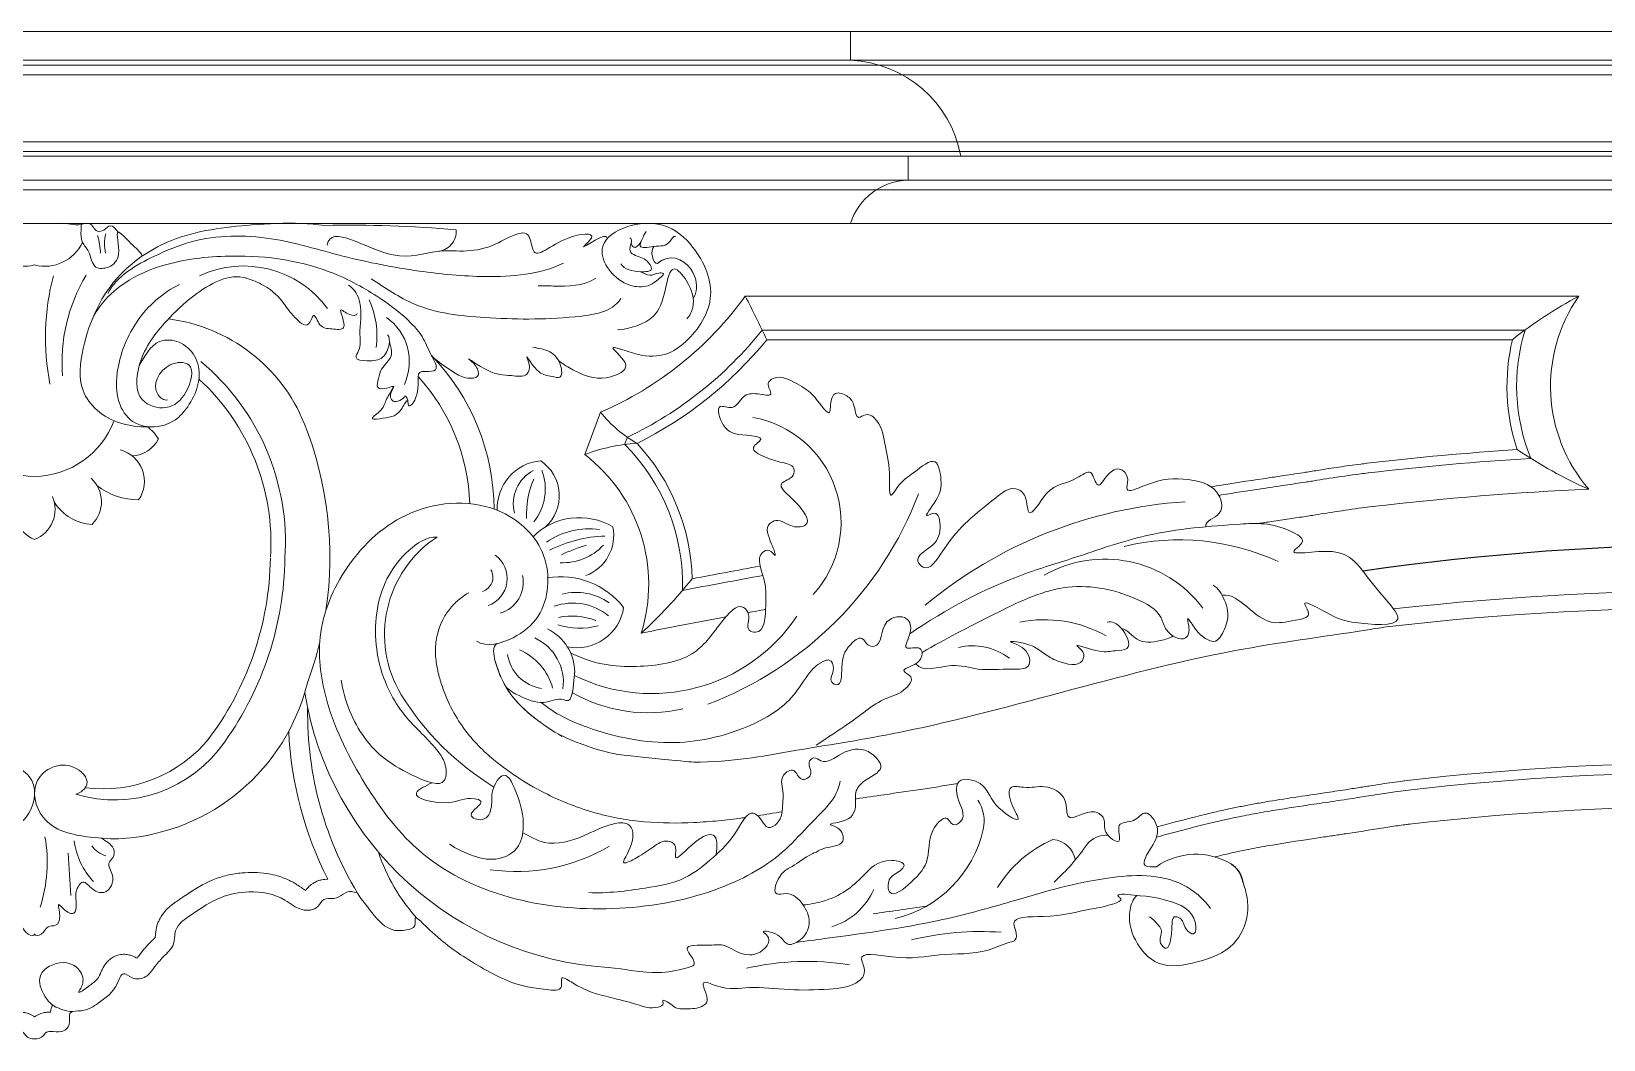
# Model space of a CAD drawing. Header units: millimetres. Extents: x -866 to 1519, y 0 to 1788.
# Drawn here: x -0.7 to 356.4, y 1008.6 to 1237.4 of the extents above; entities that cross this region are included whole.
import ezdxf

# ---------------------------------------------------------------- set-up
doc = ezdxf.new("R2010")
doc.units = ezdxf.units.MM
doc.layers.add('ceco.net 173', color=7, linetype='Continuous')

msp = doc.modelspace()

# ---------------------------------------------------------------- linework, layer by layer
at = {"layer": 'ceco.net 173', "lineweight": 5}
for p, q in [((-841.07, 1237.44), (0, 1237.44)), ((841.07, 1237.44), (0, 1237.44)), ((185.36, 1237.44), (185.36, 1230.89)), ((-847.58, 1229.79), (0, 1229.79)), ((-841.07, 1230.89), (0, 1230.89)), ((841.07, 1230.89), (0, 1230.89)), ((847.58, 1229.79), (0, 1229.79)), ((-852.81, 1227.59), (0, 1227.59)), ((852.81, 1227.59), (0, 1227.59)), ((-865.29, 1212.4), (0, 1212.4)), ((865.29, 1212.4), (0, 1212.4)), ((-866.12, 1209.1), (0, 1209.1)), ((-865.89, 1210.2), (0, 1210.2)), ((865.89, 1210.2), (0, 1210.2)), ((866.12, 1209.1), (0, 1209.1)), ((198.44, 1209.1), (198.44, 1203.65)), ((-854.15, 1203.65), (0, 1203.65)), ((854.15, 1203.65), (0, 1203.65)), ((-846.83, 1201.45), (0, 1201.45)), ((846.83, 1201.45), (0, 1201.45)), ((-841.07, 1193.85), (0, 1193.85)), ((841.07, 1193.85), (0, 1193.85)), ((138.38, 1191.16), (138.91, 1192.04)), ((350.77, 1177.35), (161.44, 1177.35)), ((338.57, 1169.65), (165.26, 1169.65)), ((335.69, 1167.45), (166.31, 1167.45)), ((128.55, 1151), (124.97, 1141.39)), ((134.65, 1145.31), (134.03, 1143.66))]:
    msp.add_line(p, q, dxfattribs=at)
for centre, radius, start, end in [((184.21, 1204.28), 26.64, 10.4166, 87.5296), ((198.62, 1189.78), 13.87, 90.7462, 162.9362), ((71.57, 915.92), 277.53, 84.9996, 91.1708), ((-2.33, 1193.61), 9.47, 205.3273, 284.2264), ((2.33, 1193.61), 9.47, 255.7736, 334.6727), ((-1.81, 1186.33), 16.79, 2.5758, 16.4832), ((26, 1189.21), 10.12, 166.8006, 192.1372), ((91.2, 1192.08), 4.57, 272.7983, 4.0128), ((136.53, 1189.41), 1.01, 169.3625, 268.8439), ((135.1, 1191.02), 2.97, 298.3598, 335.1253), ((44.41, 1162.37), 38.19, 148.8834, 184.7243), ((47.48, 1160.56), 23.63, 36.1765, 115.1086), ((57.32, 1167.98), 54.87, 165.2219, 191.1192), ((58.04, 1168.42), 19.71, 351.9871, 24.1238), ((97.25, 1223.75), 79.2, 293.2829, 324.1391), ((-183.25, 1001.49), 386.95, 25.3968, 27.0308), ((398.08, 1088.88), 100.33, 118.1362, 128.4496), ((380.22, 1156.89), 35.86, 145.2083, 220.7135), ((25.55, 1133.96), 38.53, 22.1121, 82.7672), ((72.75, 1162.47), 12.36, 335.3649, 54.4556), ((97.25, 1223.75), 86.9, 295.4932, 321.4998), ((380.22, 1156.89), 43.56, 162.9631, 202.0763), ((97.25, 1223.75), 89.1, 296.3786, 320.8142), ((380.22, 1156.89), 45.76, 166.6541, 198.2951), ((3.42, 1121.41), 53.56, 356.1743, 50.1102), ((53.61, 1128.63), 50.78, 0.396, 44.0432), ((3.42, 1121.41), 50.26, 356.1743, 47.5569), ((53.61, 1128.63), 45.28, 2.0035, 42.2574), ((83.33, 1153.5), 1.46, 354.5335, 57.7234), ((151.45, 1169.42), 29.39, 218.8269, 240.1813), ((0.24, 1155.92), 19.51, 200.5131, 269.2913), ((-0.24, 1155.92), 19.51, 270.7087, 339.4869), ((18.76, 1138.91), 11.16, 32.9622, 51.8331), ((-15.3, 1118.07), 82.37, 351.5751, 21.6603), ((158.91, 1125.93), 24.27, 317.692, 79.9029), ((21.9, 1148.02), 6.94, 272.1303, 333.9729), ((139.23, 1103.72), 40.28, 93.4059, 110.7313), ((102.34, 1111.91), 44.86, 358.2088, 45.0445), ((102.34, 1111.91), 47.06, 1.5337, 42.8598), ((17.62, 1135.32), 7.34, 324.9114, 75.5629), ((115.98, 1129.13), 10.9, 95.3228, 182.1679), ((109.56, 1132.03), 9.61, 312.4319, 55.746), ((102.34, 1111.91), 37.16, 342.6632, 52.481), ((381.8, 462.27), 681.74, 93.78714, 96.66011), ((381.8, 462.27), 679.54, 93.53913, 96.66011), ((395.91, 1229.92), 105.53, 235.9146, 246.0281), ((7.95, 1130.63), 7.23, 315.0504, 47.7463), ((117.27, 1130.19), 8.55, 117.5274, 194.2754), ((132.19, 1127.73), 20.46, 156.864, 182.5098), ((104.04, 1133.56), 11.96, 321.273, 20.9032), ((23.62, 1146.48), 15.38, 231.8873, 270.0425), ((123.54, 1161.95), 82.68, 290.8396, 339.1138), ((381.8, 462.27), 671.84, 92.45367, 96.66011), ((2.69, 1128.94), 7.35, 156.8362, 248.5384), ((-2.69, 1128.94), 7.35, 291.4616, 23.1638), ((13.61, 1136.24), 10.73, 211.5854, 267.125), ((268.07, 1027.72), 103.16, 93.7359, 129.6297), ((123.71, 1112.18), 14.88, 59.0072, 134.8445), ((121.85, 1123.03), 9.71, 290.1796, 11.315), ((105.98, 1100.52), 26.5, 123.3549, 211.1268), ((125.99, 1107.45), 17.08, 82.0872, 124.6027), ((130.66, 1092.29), 30.61, 92.0729, 116.5344), ((260.04, 1068.59), 53.43, 65.149, 103.5571), ((-16.42, 1118.83), 69.98, 322.5498, 359.2274), ((-16.42, 1118.83), 73.28, 324.4189, 359.2274), ((100.79, 1113.24), 6.55, 289.9395, 54.2336), ((119.97, 1129.48), 12.67, 267.4723, 316.7957), ((138.54, 1077.43), 45.33, 106.862, 114.5993), ((100.66, 1113.53), 3.44, 288.4941, 29.1517), ((514.61, -802.57), 1950.25, 100.33262, 100.7936), ((243.1, 1089.78), 27.86, 36.9176, 119.703), ((103.61, 1112.41), 7.39, 286.7331, 11.9249), ((119.52, 1095.53), 18.1, 37.9255, 99.7336), ((64.24, 1181.46), 109.14, 312.3821, 321.2693), ((514.61, -802.57), 1948.05, 100.32564, 100.87197), ((122.27, 1095.01), 12.65, 50.4293, 109.6167), ((123.03, 1097.19), 12.9, 54.5642, 104.2695), ((382.38, 451.83), 658.63, 82.47112, 96.42256), ((122, 1089.07), 15.64, 69.5258, 101.148), ((123.18, 1108.28), 10.75, 258.4914, 351.3187), ((140.19, 1126.88), 39.76, 243.7397, 326.0742), ((514.61, -802.57), 1940.35, 100.61887, 101.19745), ((514.61, -802.57), 1940.35, 100.34847, 100.46869), ((229.46, 1075.62), 28.26, 60.3707, 101.5854), ((382.38, 451.83), 654.78, 82.47112, 96.60341), ((111.8, 1091.95), 10.88, 359.7779, 64.5835), ((123.74, 1118.4), 16.45, 252.8468, 284.9724), ((-15.3, 1118.07), 82.37, 339.7312, 346.4719), ((104.8, 1084.78), 13.37, 15.6053, 66.4874), ((109.1, 1089.68), 11.01, 352.3138, 65.9081), ((213.04, 1084.07), 13.88, 52.7203, 103.2022), ((116.39, 1097.25), 9.04, 187.9144, 262.1322), ((16.73, 1100.66), 46.58, 273.9855, 346.1796), ((135, 1099.4), 74.63, 189.3314, 266.3838), ((138, 1120.75), 64.37, 211.8123, 238.4574), ((139.36, 1117.62), 34.86, 240.4162, 283.0423), ((140.94, 1082.57), 78.93, 179.082, 212.1563), ((18.19, 1093.21), 30.24, 252.9769, 325.7494), ((15.5, 1096.6), 31.13, 262.6313, 321.2471), ((140.94, 1082.57), 83.33, 182.8079, 206.8339), ((143.71, 1128.26), 56.12, 243.8806, 258.4147), ((382.38, 451.83), 619.58, 82.47112, 96.60341), ((382.38, 451.83), 617.38, 82.47112, 96.60341), ((207.34, 1058.15), 8.36, 346.9952, 34.5902), ((382.38, 451.83), 609.68, 82.47112, 96.60341), ((-30.2, 1048.8), 33.06, 342.0108, 10.1053), ((25.8, 1056.01), 17, 187.7907, 223.0211), ((189.27, 1062.19), 26.88, 283.4221, 347.2542), ((242.45, 1028.35), 27.93, 113.4598, 148.1611), ((230.88, 1048.37), 5.62, 10.0727, 85.3909), ((243.4, 1049.32), 5.62, 85.6436, 139.6911), ((545.34, 1078.4), 538.39, 182.9306, 183.9548), ((18.17, 1056.4), 6.47, 216.4571, 251.9806), ((118.17, 1064.45), 42.24, 198.3575, 222.2014), ((109.49, 1088), 41.31, 261.6611, 300.6631), ((200.45, 1079.15), 46.7, 311.7749, 325.8803), ((263.78, 1034.96), 15.67, 59.2013, 124.9213), ((176.65, 1048.72), 15.22, 286.9235, 336.4686), ((214.89, 966.88), 66.2, 85.9791, 103.742), ((175.52, 963.2), 63.09, 81.2643, 102.6631)]:
    msp.add_arc(centre, radius, start, end, dxfattribs=at)
at = {"layer": 'ceco.net 173'}
for centre, radius, start, end in [((386.6, 524.31), 596.67, 82.09791, 98.17575), ((268.61, 1043.37), 5.97, 8.411, 57.6802)]:
    msp.add_arc(centre, radius, start, end, dxfattribs=at)
at = {"layer": 'ceco.net 173', "lineweight": 5}
for points, knots in [([(19, 1191.88), (18.53, 1192.48), (17.31, 1194.07), (15.92, 1192.19), (13.76, 1191.78), (12.86, 1194.46), (9.52, 1192.98), (7.41, 1194.06), (5.84, 1193.85)], [0, 0, 0, 0, 2.280239, 4.119882, 5.554197, 8.034339, 9.93889, 14.692255, 14.692255, 14.692255, 14.692255]), ([(25.66, 1147.68), (21.64, 1147.58), (15.31, 1149.28), (9.67, 1156.91), (11.07, 1168.85), (17.2, 1182.07), (32.19, 1191.76), (46.94, 1193.47), (58.59, 1194.1), (64.13, 1193.62), (65.9, 1193.4)], [0, 0, 0, 0, 10.96539, 15.941777, 24.616766, 41.73359, 54.413786, 71.317801, 81.528944, 86.335029, 86.335029, 86.335029, 86.335029]), ([(24.46, 1186.45), (23.93, 1187.62), (22.08, 1188.85), (17.65, 1194), (20.05, 1186.69), (17.35, 1183.7), (13.02, 1183.37), (12.8, 1187.32), (10.54, 1189.49), (10.45, 1191.83), (10.64, 1193.2), (10.59, 1193.62)], [0, 0, 0, 0, 3.498036, 7.039782, 11.592502, 14.991603, 17.546875, 21.122187, 23.370473, 25.901583, 27.075839, 27.075839, 27.075839, 27.075839]), ([(66.46, 1188.92), (67.11, 1193.94), (80.92, 1183.95), (92.23, 1188.81), (101.8, 1186.11), (112.51, 1194.11), (113.18, 1184.48), (118.65, 1190.96), (128.83, 1192.09), (121.78, 1186.22), (130.18, 1192.32), (130.08, 1190.4)], [0, 0, 0, 0, 15.166676, 25.158007, 37.983959, 46.342369, 49.738243, 58.137965, 63.40898, 66.135225, 71.884348, 71.884348, 71.884348, 71.884348]), ([(119.05, 1162.65), (120.17, 1161.87), (125.06, 1158.81), (129.61, 1158.09), (136.48, 1161.35), (128.48, 1167.25), (140.71, 1162.1), (148.47, 1166.23), (155.85, 1177.34), (150.28, 1188.87), (141.1, 1195.99), (124.25, 1190.43), (132.91, 1179.36), (138.04, 1179.39), (139.39, 1179.71)], [33.526084, 33.526084, 33.526084, 33.526084, 35.368001, 41.76453, 45.731498, 50.153408, 55.282468, 65.953398, 77.28588, 88.748409, 96.813434, 109.325211, 118.776399, 122.442048, 122.442048, 122.442048, 122.442048]), ([(120.12, 1184.83), (114.72, 1182.24), (103.22, 1181.28), (86.5, 1182.92), (70.19, 1186.04), (53.52, 1191.36), (38.23, 1191.21), (25.87, 1186.02), (18.68, 1181.94), (16.62, 1177.91)], [0, 0, 0, 0, 17.981377, 33.070594, 50.7644, 67.523243, 85.652048, 94.632079, 108.227747, 108.227747, 108.227747, 108.227747]), ([(133.18, 1184.72), (133.89, 1183.29), (136.73, 1182.88), (138.93, 1182.85), (140.53, 1183.26), (139.11, 1185.91), (137.15, 1186.19), (134.37, 1187.62), (136.15, 1190.33), (135.19, 1190.55)], [0, 0, 0, 0, 4.774889, 6.515074, 7.231045, 9.012726, 12.426872, 14.03495, 16.961748, 16.961748, 16.961748, 16.961748]), ([(145.57, 1190.87), (145.1, 1191.1), (143.88, 1188.44), (141.39, 1188.97), (136.45, 1187.81), (138.24, 1190.56), (138.38, 1191.16)], [0, 0, 0, 0, 1.426467, 5.103318, 7.811518, 9.975132, 9.975132, 9.975132, 9.975132]), ([(81.57, 1156.81), (80.37, 1154.7), (79.56, 1153.43), (79.31, 1151.6), (75.56, 1149.12), (80.89, 1149.86), (82.72, 1150.15), (84.79, 1154.45), (84.88, 1151.58), (88.42, 1156.06), (86.03, 1160.45), (89.33, 1160.2), (92.19, 1160.32), (89.55, 1164.7), (88.26, 1168.44), (83.71, 1173.18), (76.81, 1178.2), (63.6, 1185.25), (46.12, 1187.28), (29.77, 1185.17), (19.1, 1180.16), (14.52, 1175.09), (13.1, 1172.15)], [0, 0, 0, 0, 2.040091, 5.431375, 7.601112, 9.467864, 13.680511, 15.52135, 16.410133, 18.443171, 24.129729, 24.992638, 26.967127, 30.080636, 34.361976, 39.490971, 46.929907, 57.999691, 79.739057, 93.648659, 102.509934, 111.42555, 111.42555, 111.42555, 111.42555]), ([(140.74, 1188.67), (139.65, 1187.85), (140.87, 1183.12), (142.36, 1185.65), (142.91, 1185.64)], [1.667357, 1.667357, 1.667357, 1.667357, 5.261398, 6.743533, 6.743533, 6.743533, 6.743533]), ([(149.62, 1176.83), (150.53, 1178.18), (150.67, 1182.89), (145.78, 1187.25), (142.09, 1185.27), (141.52, 1184.79)], [0, 0, 0, 0, 4.450289, 11.427656, 13.121958, 13.121958, 13.121958, 13.121958]), ([(30.17, 1153.81), (29.41, 1153.57), (25.98, 1156.14), (29.15, 1162.36), (36.81, 1162.57), (34.88, 1155), (30.27, 1151.04), (22.52, 1153.46), (23.42, 1163.81), (29.13, 1171.15), (36.77, 1178.45), (44.15, 1182.67), (48.18, 1181.4)], [0, 0, 0, 0, 2.388411, 9.714134, 13.920736, 20.097864, 25.857357, 31.484858, 39.593784, 51.214687, 59.570155, 72.239159, 72.239159, 72.239159, 72.239159]), ([(132.43, 1169.66), (135.29, 1169.93), (141.21, 1171.7), (143.1, 1177.65), (144.63, 1185.38), (149.09, 1179.88), (150.2, 1175.86), (148.84, 1172.88), (148.18, 1172.19)], [0, 0, 0, 0, 8.638172, 15.518365, 20.428747, 24.340493, 30.568204, 33.434776, 33.434776, 33.434776, 33.434776]), ([(137.69, 1182.89), (138.36, 1182.61), (139.74, 1181.63), (141.22, 1182.68), (143.63, 1182.6), (140.98, 1180.66), (140.02, 1179.91), (139.39, 1179.71)], [0, 0, 0, 0, 1.988753, 3.896924, 4.825769, 6.87503, 8.855913, 8.855913, 8.855913, 8.855913]), ([(23.75, 1161.53), (24.94, 1163.61), (26.59, 1166.98), (31.4, 1167.62), (35.23, 1165.95), (38.65, 1159.85), (35.88, 1153.07), (30.68, 1147.6), (23.16, 1146.9), (18.24, 1153.44), (18.57, 1162.26), (22.76, 1172.46), (29.07, 1178.15), (32.92, 1179.98)], [0, 0, 0, 0, 7.198071, 9.493351, 13.919177, 18.899653, 28.947956, 32.879682, 41.630658, 46.946726, 55.464157, 66.769052, 79.555462, 79.555462, 79.555462, 79.555462]), ([(47.98, 1181.46), (49.38, 1181.05), (53.63, 1179.24), (56.3, 1176.23), (58.51, 1172.9), (62.32, 1169.49), (63.34, 1174.38), (64.73, 1169.97), (67.25, 1170.01), (71.73, 1169.3), (68.28, 1175.8), (71.16, 1172.94), (73.2, 1172.83), (73.27, 1173.39)], [5.553018, 5.553018, 5.553018, 5.553018, 8.424607, 13.959308, 17.735326, 20.835904, 22.883826, 25.214745, 27.873628, 30.252003, 33.983482, 36.121598, 37.661319, 37.661319, 37.661319, 37.661319]), ([(71.29, 1179.83), (72.69, 1179.06), (74.85, 1174.97), (73.51, 1169.75), (74.26, 1165.68), (72.29, 1162.92), (76.2, 1162.5), (79.26, 1162.9), (80.69, 1165.97), (80.64, 1168.08), (80.14, 1168.58)], [0, 0, 0, 0, 4.792005, 12.022336, 15.650053, 17.272576, 19.910459, 23.518632, 26.8874, 29.034221, 29.034221, 29.034221, 29.034221]), ([(133.19, 1176.79), (131.19, 1173.64), (118.82, 1171.94), (104, 1172.1), (87.29, 1173.84), (79.65, 1179.24), (76.44, 1181.26)], [0, 0, 0, 0, 11.168141, 31.755546, 47.975374, 59.364019, 59.364019, 59.364019, 59.364019]), ([(127.46, 1181.44), (124.79, 1179.53), (119.86, 1179.6), (115.52, 1179.69), (114.39, 1179.65)], [0, 0, 0, 0, 9.830848, 13.232115, 13.232115, 13.232115, 13.232115]), ([(80.6, 1167.05), (80.83, 1165.99), (81.78, 1163.43), (78.68, 1161.3), (78.18, 1158.86), (77.42, 1156.06), (79.8, 1156.29), (82.08, 1157.21), (80.51, 1155.32), (81.14, 1152.56), (83.73, 1153.83), (84.11, 1154.74)], [0, 0, 0, 0, 3.266789, 7.002079, 9.229922, 11.277674, 13.605316, 14.90525, 16.228976, 18.395506, 21.332133, 21.332133, 21.332133, 21.332133]), ([(90.75, 1163.27), (92.12, 1162.09), (94.65, 1160.39), (97.7, 1158.51), (101.25, 1158.77), (100.53, 1161.61), (96.87, 1164.36), (103.93, 1159.35), (107.16, 1159.53), (112.01, 1158.79), (112.64, 1161.59), (111, 1165.08), (114.4, 1159.3), (116.9, 1159.39), (119.98, 1158.39), (119.59, 1162.47), (117.3, 1165.09), (114.49, 1165.5), (113.19, 1165.75)], [0, 0, 0, 0, 5.438414, 8.926549, 11.23047, 13.519462, 15.836669, 20.856215, 26.408245, 29.919759, 32.248837, 33.905034, 38.242595, 41.391872, 43.147642, 45.771931, 49.75383, 53.737533, 53.737533, 53.737533, 53.737533]), ([(266.03, 1124.98), (265.86, 1126.37), (270.72, 1127.47), (268.73, 1134.57), (260.61, 1136.13), (255.33, 1136), (247.4, 1132.21), (248.78, 1136.03), (246.75, 1138.79), (243.59, 1137.29), (241.79, 1133.42), (240.66, 1135.84), (239.89, 1138.29), (234.98, 1134.4), (230.49, 1135.2), (225.98, 1126.15), (225.35, 1130.74), (224.82, 1132.87), (221.66, 1134.28), (214.53, 1128.39), (209.21, 1124.76), (202.99, 1114.21), (199.49, 1118.07), (204.37, 1120.51), (206.11, 1123.67), (205.35, 1129.03), (201.34, 1126.42), (205.79, 1131.96), (206.13, 1134.88), (205.06, 1141.74), (199.41, 1136.82), (196.72, 1135.34), (194.01, 1130.69), (194.49, 1138.42), (193.19, 1142.4), (192.58, 1148.28), (189.23, 1151.08), (186.49, 1148.94), (186.39, 1152.96), (184.72, 1154.8), (181.52, 1155.97), (180.7, 1153.2), (180.8, 1149.3), (176.88, 1155.48), (173.44, 1157.22), (169.05, 1159.79), (165.96, 1157.47), (168.37, 1154.25), (163.78, 1155.43), (160.7, 1155.06), (159.14, 1151.18), (154.41, 1153.41), (156.54, 1146.28), (159.96, 1145.94), (166.5, 1145.31), (161.84, 1142.68), (166.65, 1140.44), (169.08, 1139.69), (172.68, 1138.97), (172.53, 1135.89), (167.67, 1134.87), (173.29, 1130.75), (177.09, 1125.25), (171.53, 1124.61), (169.25, 1127.09), (165.71, 1125.11), (166.96, 1122.36), (168.84, 1117.32), (166.95, 1120.14), (163.59, 1118.44), (166.27, 1112.73), (166.08, 1107.91), (165.93, 1100.27), (161.2, 1101.61), (162.92, 1104.7), (160, 1108.24), (154.6, 1101.6), (149.7, 1094.6), (138.47, 1093.01), (129.1, 1093.44), (124.19, 1095.13), (121.75, 1096.34)], [0.053645, 0.053645, 0.053645, 0.053645, 3.970381, 8.423895, 14.811091, 23.849069, 27.578806, 29.570453, 32.114474, 34.988862, 37.958597, 39.247248, 40.878715, 43.958423, 50.971267, 56.287677, 58.109798, 60.880897, 62.216704, 66.718165, 82.215527, 87.489326, 89.118917, 93.126251, 97.473022, 100.721872, 102.232632, 105.871659, 110.24302, 114.154601, 118.898855, 123.655324, 125.670551, 129.046287, 135.818587, 141.406571, 144.01707, 145.527802, 148.382677, 150.646166, 153.005359, 155.535589, 157.135619, 161.385325, 166.052563, 171.1027, 172.578883, 174.814451, 177.512067, 180.532685, 183.733549, 186.176313, 189.964419, 195.300382, 198.300781, 200.518356, 203.481138, 207.416023, 209.945174, 211.425878, 214.306073, 219.037957, 224.212713, 226.932658, 230.609626, 232.088679, 236.284862, 238.733535, 240.337562, 241.796177, 247.043694, 252.712115, 258.655861, 260.031654, 263.340301, 265.079794, 270.527502, 279.343619, 291.222296, 297.914934, 305.233522, 305.233522, 305.233522, 305.233522]), ([(267.28, 1134.05), (268.07, 1134.18), (268.85, 1134.31), (273.35, 1135.05), (276.93, 1135.58), (281.51, 1136.26), (282.62, 1136.43), (284.59, 1136.72), (285.45, 1136.85), (287.1, 1137.1), (287.9, 1137.23), (289.2, 1137.43), (289.7, 1137.51), (290.74, 1137.67), (291.27, 1137.76), (293.23, 1138.07), (294.72, 1138.3), (297.85, 1138.77), (299.5, 1139), (301.7, 1139.28), (302.17, 1139.34), (302.65, 1139.4)], [183.234779, 183.234779, 183.234779, 183.234779, 185.192439, 185.192439, 194.596904, 194.596904, 197.683903, 197.683903, 200.104743, 200.104743, 202.419475, 202.419475, 203.873268, 203.873268, 205.327061, 205.327061, 209.109912, 209.109912, 212.892762, 212.892762, 213.920806, 213.920806, 213.920806, 213.920806]), ([(269.01, 1132.11), (269.22, 1132.14), (269.42, 1132.18), (272.56, 1132.69), (275.41, 1133.13), (280.19, 1133.85), (282.16, 1134.14), (285.64, 1134.66), (287.16, 1134.89), (289.1, 1135.19), (289.53, 1135.25), (290.41, 1135.39), (290.86, 1135.46), (292.23, 1135.68), (293.18, 1135.83), (296.37, 1136.33), (298.73, 1136.68), (301.8, 1137.08), (302.35, 1137.15), (302.91, 1137.22)], [184.374276, 184.374276, 184.374276, 184.374276, 184.893064, 184.893064, 192.318813, 192.318813, 197.722072, 197.722072, 202.056483, 202.056483, 203.312098, 203.312098, 204.567713, 204.567713, 207.078943, 207.078943, 212.710936, 212.710936, 213.920806, 213.920806, 213.920806, 213.920806]), ([(182.96, 1067.19), (182.41, 1063.35), (176.83, 1058.5), (169, 1049.4), (154.24, 1041.25), (132.9, 1037.36), (109.04, 1039.12), (87.63, 1048.76), (74.54, 1066.37), (66.14, 1083.01), (63.5, 1100.84), (70.35, 1117.14), (84.84, 1130.48), (104.85, 1131.5), (117.68, 1119.41), (116.61, 1105.58), (108.94, 1099.21), (102.75, 1097.59), (100.36, 1099.02)], [0, 0, 0, 0, 11.630555, 19.807137, 36.678867, 60.452494, 84.188942, 107.706201, 128.075689, 148.625452, 163.43387, 180.463352, 199.494083, 220.007253, 233.744397, 247.515074, 255.057105, 263.421095, 263.421095, 263.421095, 263.421095]), ([(277.88, 1125.71), (278.94, 1125.87), (279.98, 1126.03), (282.37, 1126.38), (283.72, 1126.58), (286.29, 1126.97), (287.52, 1127.15), (289.26, 1127.42), (289.78, 1127.5), (291.14, 1127.71), (292, 1127.85), (293.78, 1128.13), (294.69, 1128.27), (297.49, 1128.71), (299.45, 1129), (302.27, 1129.38), (303.04, 1129.48), (303.82, 1129.57)], [191.034805, 191.034805, 191.034805, 191.034805, 193.854799, 193.854799, 197.549204, 197.549204, 201.013861, 201.013861, 202.488327, 202.488327, 204.900345, 204.900345, 207.312363, 207.312363, 212.136399, 212.136399, 213.920806, 213.920806, 213.920806, 213.920806]), ([(269.75, 1109.42), (271.83, 1109.81), (275.55, 1106.62), (280.61, 1102.53), (285.13, 1103.6), (290.46, 1104.42), (286.73, 1109.54), (295.42, 1104.06), (299.92, 1103.08), (313.2, 1101.88), (305.03, 1110.34), (301.39, 1115.72), (296.12, 1120.93), (283.01, 1117.78), (289.25, 1121.89), (281.96, 1126.09), (271.29, 1125.43), (253.65, 1124.16), (237.58, 1118.25), (220.49, 1113.28), (206.96, 1106.35), (198.82, 1100.66)], [0, 0, 0, 0, 5.770884, 11.562446, 16.599618, 19.594479, 21.673504, 27.428209, 32.689815, 41.525993, 47.57007, 54.806743, 61.322447, 69.058769, 71.336092, 74.341313, 85.140874, 104.623438, 120.128576, 131.667575, 154.578198, 154.578198, 154.578198, 154.578198]), ([(269.75, 1109.42), (271.83, 1109.81), (275.55, 1106.62), (280.61, 1102.53), (285.13, 1103.6), (290.46, 1104.42), (286.73, 1109.54), (295.42, 1104.06), (299.92, 1103.08), (313.2, 1101.88), (305.03, 1110.34), (301.39, 1115.72), (296.12, 1120.93), (283.01, 1117.78), (289.25, 1121.89), (281.96, 1126.09), (271.29, 1125.43), (253.65, 1124.16), (237.58, 1118.25), (220.49, 1113.28), (206.96, 1106.35), (198.82, 1100.66)], [0, 0, 0, 0, 5.770884, 11.562446, 16.599618, 19.594479, 21.673504, 27.428209, 32.689815, 41.525993, 47.57007, 54.806743, 61.322447, 69.058769, 71.336092, 74.341313, 85.140874, 104.623438, 120.128576, 131.667575, 154.578198, 154.578198, 154.578198, 154.578198]), ([(69.65, 1090.19), (70.24, 1085.52), (74.48, 1075.75), (82.47, 1069.68), (93.39, 1065.38), (93.67, 1071.15), (90.47, 1075.94), (85.05, 1080.46), (79.99, 1087.99), (76.52, 1098.72), (77.99, 1111.29), (84.33, 1119.57), (89.06, 1122.73), (91.42, 1122.65)], [0, 0, 0, 0, 14.11183, 28.815905, 35.276983, 38.258568, 42.871199, 52.627214, 59.069321, 69.879572, 86.020343, 94.184584, 101.266172, 101.266172, 101.266172, 101.266172]), ([(201.59, 1096.42), (206.91, 1099.58), (217.32, 1104.78), (233.44, 1112.9), (247.15, 1110.6), (255.86, 1105.75), (256.78, 1100.93), (260.93, 1098.6), (262.73, 1101.38), (261.23, 1105.49), (263.88, 1101.38), (265.27, 1099.93), (268.53, 1098.27), (270.64, 1102.05), (271.36, 1105.37), (270.14, 1108.9), (268.91, 1111.04), (267.69, 1111.72)], [0, 0, 0, 0, 18.554162, 35.357675, 52.170531, 59.205323, 62.202272, 66.885291, 68.430374, 71.459355, 73.850681, 77.488294, 79.450931, 83.17225, 87.35074, 89.988682, 94.177319, 94.177319, 94.177319, 94.177319]), ([(98.66, 1110.01), (97.82, 1109.55), (97, 1108.99), (95.49, 1107.69), (94.8, 1106.97), (93.62, 1105.45), (93.13, 1104.66), (92.33, 1103.1), (92.03, 1102.34), (91.57, 1100.91), (91.41, 1100.23), (91.19, 1098.98), (91.12, 1098.4), (91.03, 1096.98), (91.05, 1096.22), (91.14, 1094.87), (91.21, 1094.28), (91.38, 1093.24), (91.47, 1092.77), (91.64, 1092), (91.72, 1091.68), (91.87, 1091.1), (91.94, 1090.84), (92.17, 1090.05), (92.33, 1089.53), (92.84, 1087.97), (93.22, 1086.96), (94.41, 1084.17), (95.32, 1082.47), (97.33, 1079.33), (98.43, 1077.91), (100.7, 1075.35), (101.86, 1074.22), (103.58, 1072.7), (104.15, 1072.21), (105.17, 1071.39), (105.62, 1071.04), (106.54, 1070.34), (107, 1070), (108.4, 1068.99), (109.36, 1068.33), (112.3, 1066.45), (114.35, 1065.29), (118.15, 1063.4), (119.88, 1062.63), (123.58, 1061.19), (125.55, 1060.53), (128.49, 1059.72), (129.42, 1059.49), (131.26, 1059.08), (132.18, 1058.89), (134.92, 1058.41), (136.74, 1058.18), (142.39, 1057.68), (146.14, 1057.66), (151.65, 1057.92), (153.5, 1058.07), (157.14, 1058.42), (158.93, 1058.63), (160.94, 1058.9), (161.19, 1058.94), (161.43, 1058.97)], [0, 0, 0, 0, 0.282214, 0.282214, 0.564428, 0.564428, 0.846642, 0.846642, 1.128857, 1.128857, 1.411071, 1.411071, 1.693285, 1.693285, 2.159631, 2.159631, 2.625978, 2.625978, 3.092324, 3.092324, 3.493326, 3.493326, 3.903028, 3.903028, 4.736544, 4.736544, 6.403575, 6.403575, 9.501887, 9.501887, 12.600199, 12.600199, 15.698511, 15.698511, 17.267688, 17.267688, 18.532629, 18.532629, 19.79757, 19.79757, 22.327452, 22.327452, 27.387215, 27.387215, 31.402864, 31.402864, 35.7633, 35.7633, 37.745881, 37.745881, 39.728462, 39.728462, 43.693623, 43.693623, 52.223677, 52.223677, 56.686111, 56.686111, 61.148545, 61.148545, 61.782568, 61.782568, 61.782568, 61.782568]), ([(115.1, 1085.09), (118.11, 1082.52), (128, 1077.97), (144.8, 1074.58), (161.25, 1078.47), (171.84, 1084.99), (175.44, 1091.53), (178.33, 1094.3), (180.99, 1094.97), (182.02, 1092.29), (180.12, 1090.03), (183.41, 1088.26), (183.19, 1094.41), (184.04, 1097.33), (187.95, 1100.62), (188.93, 1098.03), (192.68, 1097.31), (191.72, 1104.18), (198.46, 1105.16), (199.56, 1100.99), (196.52, 1096.45), (201.92, 1098.4), (201.6, 1093.37), (195.73, 1092.73), (200.02, 1090.87), (197.38, 1087.15), (191.56, 1085.9), (186.46, 1081.06), (182.56, 1078.79), (177.55, 1075.37)], [0, 0, 0, 0, 10.787131, 29.08547, 45.720034, 55.900632, 61.687631, 65.815402, 66.58776, 68.540407, 71.396856, 72.521199, 76.284766, 81.292574, 84.029303, 85.806614, 87.157605, 92.841605, 96.935728, 99.874532, 103.13061, 105.904824, 108.424461, 112.229072, 114.035467, 116.581673, 121.156376, 131.113693, 134.117063, 134.117063, 134.117063, 134.117063]), ([(200.2, 1093.9), (201.68, 1091.65), (207.97, 1094.49), (214.85, 1092.07), (220.22, 1092.87), (226.7, 1092.49), (225.75, 1097.72), (219.36, 1099.38), (226.61, 1098.48), (229.13, 1096.16), (232.73, 1094.1), (237.96, 1092.92), (238.61, 1096.67), (234.95, 1099), (242.21, 1096.07), (244.9, 1096.93), (249.7, 1096.89), (247.4, 1102.23), (244.74, 1103.61), (243.66, 1103.34)], [0, 0, 0, 0, 8.088191, 14.111902, 22.032845, 25.598368, 29.595471, 33.139077, 37.622146, 41.407139, 44.950745, 50.535875, 52.486401, 54.322042, 59.519137, 63.157325, 65.805698, 70.700969, 74.04528, 74.04528, 74.04528, 74.04528]), ([(132.44, 1073.28), (149.22, 1071.47), (159.95, 1071.72), (171.09, 1074.09), (199.43, 1078.3), (232.84, 1087.28), (269.49, 1097.05), (293.92, 1100.15), (305.48, 1102.01), (307.08, 1102.26)], [53.334407, 53.334407, 53.334407, 53.334407, 55.857146, 80.640841, 102.895251, 139.265994, 175.497495, 202.606749, 206.959872, 206.959872, 206.959872, 206.959872]), ([(246.88, 1101.91), (248.29, 1101.57), (250.45, 1098.44), (254.59, 1098.72), (257.83, 1099.7), (258.6, 1100.19)], [0, 0, 0, 0, 3.945469, 8.807308, 11.146375, 11.146375, 11.146375, 11.146375]), ([(105.07, 1098.48), (103.89, 1097.82), (104.47, 1094.62), (105.41, 1091.99), (105.88, 1090.92)], [0, 0, 0, 0, 3.69727, 6.633446, 6.633446, 6.633446, 6.633446]), ([(105.07, 1098.48), (103.89, 1097.82), (105.47, 1089.23), (111.15, 1082.99), (117.6, 1078.66), (119.87, 1077.37)], [0, 0, 0, 0, 3.69727, 17.820119, 24.872844, 24.872844, 24.872844, 24.872844]), ([(106.97, 1088.79), (108.07, 1087.58), (110.91, 1086.25), (115.29, 1084.23), (119.1, 1086.35), (121.68, 1085.1), (122.47, 1088.57), (122.45, 1090.09), (122.65, 1091.6), (122.67, 1091.91)], [3.030164, 3.030164, 3.030164, 3.030164, 5.766456, 10.804695, 15.046524, 16.199108, 18.220543, 21.137534, 21.892151, 21.892151, 21.892151, 21.892151]), ([(177.58, 1051.14), (178.11, 1051.5), (180.02, 1052.43), (184.55, 1052.44), (183.28, 1056.7), (179.05, 1057.58), (186.6, 1057.99), (186.53, 1061.94), (186.37, 1065.02), (188.28, 1067.81), (194.06, 1069.71), (188.91, 1075.26), (183.64, 1074.2), (179.57, 1070.72), (177.23, 1072.85), (175.1, 1071.44), (177.43, 1068.73), (173.68, 1066.79), (172.91, 1070.61), (168.87, 1068.28), (170.26, 1065), (169.8, 1061.42), (169.86, 1058.13), (166.35, 1056.02), (165.18, 1058.54), (162.33, 1061.29), (158.91, 1054.3), (154.4, 1050.05), (147.54, 1044.34), (137.46, 1042.72), (130.17, 1041.71), (125.9, 1041.94)], [153.237789, 153.237789, 153.237789, 153.237789, 155.056929, 159.127921, 162.062095, 163.667381, 167.534235, 171.881923, 172.860872, 175.940062, 180.580167, 184.760408, 190.164469, 194.811449, 196.312302, 197.376586, 200.317982, 202.325893, 204.752307, 207.089936, 210.843488, 212.884604, 217.120702, 219.201957, 221.353372, 223.424725, 228.50432, 235.686159, 243.076704, 251.437602, 263.095216, 263.095216, 263.095216, 263.095216]), ([(-9.33, 1064.29), (-10.41, 1064.55), (-13.38, 1066.83), (-7.73, 1072.69), (1.52, 1068.39), (-1.28, 1056.55), (-11.13, 1054.46), (-17.57, 1054.08), (-19.97, 1054.19)], [0, 0, 0, 0, 3.033188, 7.605926, 15.520843, 23.171395, 33.714365, 40.252466, 40.252466, 40.252466, 40.252466]), ([(9.33, 1064.29), (10.41, 1064.55), (13.38, 1066.83), (7.73, 1072.69), (-1.52, 1068.39), (1.28, 1056.55), (11.13, 1054.46), (17.57, 1054.08), (19.97, 1054.19)], [0, 0, 0, 0, 3.033188, 7.605926, 15.520843, 23.171395, 33.714365, 40.252466, 40.252466, 40.252466, 40.252466]), ([(90.23, 1066.85), (88.99, 1066.2), (83.47, 1063.79), (94.79, 1061.24), (97.9, 1063.88), (102.89, 1062.5), (97.17, 1059.55), (102.6, 1057.65), (104.12, 1061.65), (103.5, 1065.03), (106.92, 1070.73), (110.23, 1062.84), (111.45, 1058.04), (110.19, 1051.1), (104.18, 1048.84), (98.87, 1050.44), (95.73, 1051.89), (94.27, 1052.89)], [0, 0, 0, 0, 4.181247, 11.772409, 17.764465, 19.359864, 23.181016, 25.904322, 29.519046, 33.084001, 37.438748, 42.654743, 50.057749, 55.30414, 61.470529, 66.467956, 71.767351, 71.767351, 71.767351, 71.767351]), ([(254.81, 1047.81), (253.97, 1047.73), (250.72, 1047.65), (254.1, 1052.8), (256, 1056.25), (252.45, 1061.42), (249.91, 1057.56), (245.15, 1058.31), (247.61, 1051.92), (242.37, 1055.49), (243.52, 1058.65), (239.85, 1061.65), (234.06, 1056.76), (234.78, 1064.06), (229.54, 1066.62), (225.61, 1065.44), (220.86, 1066.59), (221.62, 1061.97), (225.05, 1056.71), (216.9, 1062.04), (216.36, 1066.98), (209.16, 1068.46), (209.36, 1062.64), (212.13, 1058.91), (208.41, 1056.7), (207.36, 1059.59), (202.64, 1056), (203.86, 1049.62), (200.15, 1044.88), (193.93, 1039.94), (193.67, 1045.53), (196.12, 1046.27), (198.35, 1048.63), (192.17, 1050.08), (187.42, 1044.61), (182.39, 1040.45), (175.96, 1039.24), (174.55, 1039.13)], [0, 0, 0, 0, 2.304964, 6.285037, 10.641683, 14.392307, 17.241436, 20.396128, 23.585463, 26.845393, 29.621598, 31.963546, 37.456564, 40.813073, 45.972479, 50.307349, 52.844079, 56.330852, 59.645825, 65.068123, 70.546897, 74.881245, 78.308613, 83.138833, 84.916294, 86.648656, 88.866568, 96.545719, 102.370947, 107.23091, 109.816092, 112.733305, 114.072131, 116.864321, 123.538961, 133.511629, 136.695932, 136.695932, 136.695932, 136.695932]), ([(186.46, 1063.18), (186.53, 1063.19), (186.6, 1063.2), (188.76, 1063.53), (190.87, 1063.84), (195.89, 1064.57), (198.82, 1064.98), (203.11, 1065.63), (204.44, 1065.84), (207.07, 1066.26), (208.37, 1066.48), (209.67, 1066.7)], [84.876084, 84.876084, 84.876084, 84.876084, 85.073892, 85.073892, 91.149502, 91.149502, 99.353464, 99.353464, 102.975854, 102.975854, 106.494918, 106.494918, 106.494918, 106.494918]), ([(254.87, 1054.51), (257.3, 1055.18), (259.67, 1055.82), (263.66, 1056.86), (265.31, 1057.28), (268.08, 1057.95), (269.21, 1058.21), (271.08, 1058.63), (271.82, 1058.79), (273.28, 1059.09), (274.01, 1059.24), (275.51, 1059.53), (276.26, 1059.67), (278.58, 1060.1), (280.16, 1060.37), (284.57, 1061.09), (287.49, 1061.53), (292.34, 1062.25), (294.17, 1062.52), (296.97, 1062.94), (297.91, 1063.09), (299.57, 1063.34), (300.29, 1063.45), (301.71, 1063.68), (302.4, 1063.79), (303.74, 1064), (304.39, 1064.1), (306.44, 1064.42), (307.75, 1064.62), (309.86, 1064.92), (310.71, 1065.03), (311.5, 1065.13)], [156.584546, 156.584546, 156.584546, 156.584546, 163.654906, 163.654906, 168.893187, 168.893187, 172.627465, 172.627465, 175.155295, 175.155295, 177.683126, 177.683126, 180.210957, 180.210957, 185.266618, 185.266618, 193.84158, 193.84158, 198.816347, 198.816347, 201.263469, 201.263469, 203.093317, 203.093317, 204.923166, 204.923166, 206.753014, 206.753014, 210.85303, 210.85303, 213.920806, 213.920806, 213.920806, 213.920806]), ([(254.98, 1056.82), (258.02, 1057.66), (260.96, 1058.45), (265.09, 1059.49), (266.36, 1059.8), (268.75, 1060.36), (269.86, 1060.61), (271.91, 1061.06), (272.84, 1061.25), (274.75, 1061.63), (275.73, 1061.81), (277.71, 1062.17), (278.72, 1062.35), (281.8, 1062.87), (283.93, 1063.21), (288.34, 1063.88), (290.62, 1064.22), (294.54, 1064.8), (296.13, 1065.04), (298.26, 1065.37), (298.78, 1065.45), (299.83, 1065.61), (300.35, 1065.69), (301.89, 1065.93), (302.88, 1066.09), (304.78, 1066.39), (305.69, 1066.53), (307.42, 1066.79), (308.25, 1066.92), (309.81, 1067.13), (310.55, 1067.23), (311.24, 1067.31)], [157.260977, 157.260977, 157.260977, 157.260977, 166.121241, 166.121241, 170.182163, 170.182163, 173.863824, 173.863824, 177.079311, 177.079311, 180.294799, 180.294799, 183.510286, 183.510286, 189.941261, 189.941261, 196.372237, 196.372237, 200.592612, 200.592612, 201.929442, 201.929442, 203.266271, 203.266271, 205.93993, 205.93993, 208.613588, 208.613588, 211.287247, 211.287247, 213.920806, 213.920806, 213.920806, 213.920806]), ([(110.88, 1055.53), (112.47, 1054.66), (116.74, 1052.13), (124.47, 1054.37), (129.72, 1057.38), (135.77, 1058.21), (136.49, 1053), (132.33, 1047.51), (137.7, 1050.26), (140.08, 1052.01), (143.2, 1054.15), (146.09, 1052.81), (144.71, 1047.71), (149.68, 1053.85), (155.04, 1056.18), (155.15, 1052.43), (154.79, 1050.5)], [0.895504, 0.895504, 0.895504, 0.895504, 5.784085, 13.976059, 20.502731, 23.600335, 27.953067, 31.937744, 34.731177, 38.847724, 42.059429, 43.752631, 46.122032, 51.319193, 55.220878, 59.417314, 59.417314, 59.417314, 59.417314]), ([(268.08, 1050.02), (268.1, 1050.03), (268.12, 1050.03), (269.15, 1050.29), (270.15, 1050.52), (272.13, 1050.98), (273.12, 1051.19), (274.82, 1051.55), (275.57, 1051.7), (277.88, 1052.15), (279.5, 1052.44), (284.55, 1053.3), (288.17, 1053.85), (293.14, 1054.59), (294.22, 1054.75), (296.27, 1055.05), (297.25, 1055.2), (298.93, 1055.45), (299.62, 1055.56), (301.01, 1055.77), (301.72, 1055.88), (303.1, 1056.1), (303.77, 1056.21), (305.83, 1056.53), (307.14, 1056.74), (309.54, 1057.1), (310.62, 1057.25), (311.88, 1057.42), (312.15, 1057.45), (312.41, 1057.48)], [168.166172, 168.166172, 168.166172, 168.166172, 168.227131, 168.227131, 171.607692, 171.607692, 175.102286, 175.102286, 177.797357, 177.797357, 183.284224, 183.284224, 194.211411, 194.211411, 197.148193, 197.148193, 199.732916, 199.732916, 201.506031, 201.506031, 203.279146, 203.279146, 205.052261, 205.052261, 208.93271, 208.93271, 212.813159, 212.813159, 213.920806, 213.920806, 213.920806, 213.920806]), ([(-15.15, 1054.28), (-16.18, 1053.63), (-18.13, 1052.68), (-18.17, 1049.91), (-16.14, 1048.44), (-18.59, 1045.59), (-16.72, 1041.31), (-13.09, 1042.26), (-10.97, 1045.39), (-8.97, 1041.82), (-9.64, 1039.76), (-9.18, 1036.44), (-6.85, 1037.78), (-4.93, 1040.05), (-6.1, 1036.46), (-5.23, 1034.16), (-2.52, 1034.54), (-2.27, 1032.42), (-0.06, 1031.99), (0, 1032.47)], [0, 0, 0, 0, 3.639325, 5.668986, 7.035549, 10.114577, 14.177215, 17.130042, 19.88451, 22.489517, 25.476455, 27.469463, 30.006891, 31.442724, 34.011847, 36.351769, 38.089711, 40.430197, 41.879887, 41.879887, 41.879887, 41.879887]), ([(15.15, 1054.28), (16.18, 1053.63), (18.13, 1052.68), (18.17, 1049.91), (16.14, 1048.44), (18.59, 1045.59), (16.72, 1041.31), (13.09, 1042.26), (10.97, 1045.39), (8.97, 1041.82), (9.64, 1039.76), (9.18, 1036.44), (6.85, 1037.78), (4.93, 1040.05), (6.1, 1036.46), (5.23, 1034.16), (2.52, 1034.54), (2.27, 1032.42), (0.06, 1031.99), (0, 1032.47)], [0, 0, 0, 0, 3.639325, 5.668986, 7.035549, 10.114577, 14.177215, 17.130042, 19.88451, 22.489517, 25.476455, 27.469463, 30.006891, 31.442724, 34.011847, 36.351769, 38.089711, 40.430197, 41.879887, 41.879887, 41.879887, 41.879887]), ([(130.3, 1024.93), (134.09, 1024.6), (140.38, 1023.15), (146.23, 1024.28), (150.54, 1025.46), (149.09, 1027.56), (147.27, 1030.25), (152.99, 1029.74), (156.69, 1030.45), (160.48, 1027.53), (165.14, 1027.68), (167.59, 1031.55), (164.4, 1033.62), (169.66, 1032.68), (170.75, 1029.25), (174.99, 1031.5), (176.53, 1035.35), (174.69, 1039.45), (171.8, 1042.28), (167.09, 1040.83), (169.16, 1046.46), (172.75, 1048.1), (175.25, 1050.16), (177.22, 1051), (177.58, 1051.14)], [0, 0, 0, 0, 10.385781, 16.442925, 17.981019, 20.260239, 21.46838, 25.809939, 28.951535, 33.076504, 37.51934, 40.630669, 41.814959, 44.813587, 47.630309, 50.820011, 54.475246, 58.342883, 62.412506, 64.365914, 68.680524, 71.247251, 76.026399, 77.087328, 77.087328, 77.087328, 77.087328]), ([(27.38, 1031.76), (27.39, 1031.87), (27.41, 1032.04), (27.46, 1032.5), (27.48, 1032.79), (27.58, 1033.49), (27.65, 1033.89), (27.83, 1034.51), (27.87, 1034.66), (27.98, 1034.96), (28.03, 1035.11), (28.21, 1035.54), (28.35, 1035.82), (28.83, 1036.69), (29.22, 1037.21), (30.01, 1038.12), (30.41, 1038.5), (31.2, 1039.18), (31.59, 1039.47), (32.28, 1039.98), (32.6, 1040.19), (33.13, 1040.55), (33.35, 1040.69), (33.79, 1040.99), (34.01, 1041.14), (34.69, 1041.59), (35.15, 1041.9), (36.55, 1042.79), (37.52, 1043.39), (39.18, 1044.24), (39.81, 1044.53), (40.99, 1045.02), (41.54, 1045.21), (42.63, 1045.56), (43.19, 1045.72), (44.87, 1046.11), (46.01, 1046.29), (48.06, 1046.47), (48.96, 1046.51), (50.8, 1046.47), (51.73, 1046.39), (53.34, 1046.16), (54.02, 1046.02), (55.23, 1045.71), (55.76, 1045.54), (56.73, 1045.2), (57.16, 1045.02), (57.97, 1044.65), (58.33, 1044.46), (59.01, 1044.09), (59.32, 1043.9), (59.87, 1043.55), (60.11, 1043.38), (60.71, 1042.97), (61.01, 1042.76), (61.39, 1042.53), (61.5, 1042.47), (61.58, 1042.43)], [39.004932, 39.004932, 39.004932, 39.004932, 39.614487, 39.614487, 40.224041, 40.224041, 40.833595, 40.833595, 41.032321, 41.032321, 41.231047, 41.231047, 41.628498, 41.628498, 42.570071, 42.570071, 43.511644, 43.511644, 44.453217, 44.453217, 45.29318, 45.29318, 45.986528, 45.986528, 46.679875, 46.679875, 48.06657, 48.06657, 50.83996, 50.83996, 52.413229, 52.413229, 53.682812, 53.682812, 54.952395, 54.952395, 57.491562, 57.491562, 59.481773, 59.481773, 61.471985, 61.471985, 62.91736, 62.91736, 64.0504, 64.0504, 64.992637, 64.992637, 65.804122, 65.804122, 66.497142, 66.497142, 67.190163, 67.190163, 68.392431, 68.392431, 69.082603, 69.082603, 69.082603, 69.082603]), ([(61.58, 1042.43), (61.71, 1042.59), (61.86, 1042.79), (62.26, 1043.23), (62.51, 1043.48), (63, 1043.86), (63.19, 1043.99), (63.54, 1044.21), (63.71, 1044.3), (64.03, 1044.45), (64.19, 1044.52), (64.65, 1044.69), (64.94, 1044.76), (65.46, 1044.87), (65.7, 1044.9), (66.17, 1044.95), (66.39, 1044.96), (66.58, 1044.96)], [74.615624, 74.615624, 74.615624, 74.615624, 74.918165, 74.918165, 75.220707, 75.220707, 75.372602, 75.372602, 75.486622, 75.486622, 75.600642, 75.600642, 75.828682, 75.828682, 76.056721, 76.056721, 76.343615, 76.343615, 76.343615, 76.343615]), ([(61.58, 1042.43), (61.71, 1042.59), (61.86, 1042.79), (62.26, 1043.23), (62.51, 1043.48), (63, 1043.86), (63.19, 1043.99), (63.54, 1044.21), (63.71, 1044.3), (64.03, 1044.45), (64.19, 1044.52), (64.65, 1044.69), (64.94, 1044.76), (65.46, 1044.87), (65.7, 1044.9), (66.17, 1044.95), (66.39, 1044.96), (66.58, 1044.96)], [74.615624, 74.615624, 74.615624, 74.615624, 74.918165, 74.918165, 75.220707, 75.220707, 75.372602, 75.372602, 75.486622, 75.486622, 75.600642, 75.600642, 75.828682, 75.828682, 76.056721, 76.056721, 76.343615, 76.343615, 76.343615, 76.343615]), ([(267.1, 1038.31), (265.54, 1040.57), (258.69, 1046.4), (241.8, 1045.76), (224.84, 1040.77), (203.66, 1034.63), (187.07, 1032.54), (175.22, 1030.9), (173.09, 1030.63)], [0, 0, 0, 0, 7.500358, 23.129141, 42.795742, 56.545109, 82.937581, 88.698189, 88.698189, 88.698189, 88.698189]), ([(250.4, 1041.3), (249.51, 1040.46), (248.16, 1036.89), (249.49, 1030.8), (255.25, 1024.36), (264.39, 1025.98), (272.64, 1029.05), (276.38, 1037.01), (275.27, 1042.02), (274.52, 1044.24)], [0, 0, 0, 0, 3.324857, 9.625593, 16.379064, 24.39244, 32.748437, 39.670797, 46.140592, 46.140592, 46.140592, 46.140592]), ([(0.03, 1008.69), (-1.5, 1008.56), (-2.3, 1010.31), (-3.91, 1010.5), (-6.14, 1009.95), (-8.42, 1011.78), (-7.4, 1015.22), (-11.71, 1014.85), (-14.93, 1017.23), (-18.38, 1019.49), (-19.86, 1024.37), (-22.41, 1021.98), (-25.47, 1022.48), (-27.24, 1025.07), (-29.25, 1027.53), (-31.98, 1029.8), (-31.59, 1034.24), (-36.56, 1037.53), (-41.74, 1041.08), (-49.29, 1042.56), (-56.03, 1041.42), (-60.2, 1037.58), (-64.31, 1037.97), (-65.51, 1040.93), (-68.86, 1040), (-71.15, 1042.92), (-72.75, 1041.86), (-73.2, 1042.06)], [0, 0, 0, 0, 1.76544, 3.143924, 5.670598, 8.029894, 10.330667, 12.427785, 16.41157, 22.197943, 24.512352, 26.504216, 29.296643, 32.019259, 34.684299, 38.187361, 40.89248, 45.663916, 52.631817, 58.507461, 66.131576, 70.211032, 73.518946, 75.419139, 77.542747, 81.428876, 82.60638, 82.60638, 82.60638, 82.60638]), ([(-0.03, 1008.69), (1.5, 1008.56), (2.3, 1010.31), (3.91, 1010.5), (6.14, 1009.95), (8.42, 1011.78), (7.4, 1015.22), (11.71, 1014.85), (14.93, 1017.23), (18.38, 1019.49), (19.86, 1024.37), (22.41, 1021.98), (25.47, 1022.48), (27.24, 1025.07), (29.25, 1027.53), (31.98, 1029.8), (31.59, 1034.24), (36.56, 1037.53), (41.74, 1041.08), (49.29, 1042.56), (56.03, 1041.42), (60.2, 1037.58), (64.31, 1037.97), (65.51, 1040.93), (68.86, 1040), (71.15, 1042.92), (72.75, 1041.86), (73.2, 1042.06)], [0, 0, 0, 0, 1.76544, 3.143924, 5.670598, 8.029894, 10.330667, 12.427785, 16.41157, 22.197943, 24.512352, 26.504216, 29.296643, 32.019259, 34.684299, 38.187361, 40.89248, 45.663916, 52.631817, 58.507461, 66.131576, 70.211032, 73.518946, 75.419139, 77.542747, 81.428876, 82.60638, 82.60638, 82.60638, 82.60638]), ([(74.11, 1040.57), (75.41, 1039.14), (77.09, 1036.28), (80.98, 1033), (84.16, 1033.38), (86.83, 1033.87), (86.04, 1037.04), (91.99, 1031.22), (96.6, 1027.76), (107.41, 1021.27), (113.82, 1020.15), (120.3, 1019.42), (119.2, 1023.38), (125.06, 1019.43), (129.35, 1018.49), (136.53, 1016.72), (140.19, 1015.33), (143.04, 1016.34), (142.47, 1017.79), (144.47, 1016.8), (145.43, 1015.51), (148.59, 1015.58), (151, 1015.51), (153.04, 1017.07), (152.59, 1019.03), (151.05, 1022.43), (157.11, 1019.47), (162.55, 1020.91), (171.52, 1019.61), (179.65, 1019.91), (185.9, 1020.46), (188.71, 1023.21), (188.46, 1025.14), (186.78, 1028.76), (197.95, 1026.3), (204.89, 1028.24), (215.09, 1027.79), (220.09, 1030.29), (223.19, 1031.08), (223.02, 1033.14), (221.47, 1036.69), (231.9, 1036.03), (238.39, 1038.12), (243.19, 1038.64), (247.36, 1040.19), (245.02, 1041.81), (253.31, 1041.06), (256.76, 1040.47), (263.98, 1037.87), (263.82, 1031.76), (261.22, 1033.52), (261.09, 1035.28), (260.01, 1036.35), (258.46, 1036.63), (258.31, 1033.74), (258.29, 1032.07), (257.4, 1028.54), (254.98, 1030.78), (256.74, 1033.5), (254.58, 1035.13), (253.49, 1036.47), (253.08, 1036.4)], [83.822469, 83.822469, 83.822469, 83.822469, 88.905273, 93.524966, 95.984742, 97.939123, 99.442839, 101.437416, 112.085339, 123.498112, 130.729719, 133.937514, 135.608846, 137.685788, 146.424937, 152.062368, 156.544205, 157.77872, 158.426997, 159.378593, 161.546665, 163.611537, 167.180952, 168.136744, 170.026181, 172.336848, 175.107545, 181.916746, 190.116922, 198.368892, 204.782788, 206.199315, 208.448616, 209.633759, 215.912969, 225.818369, 235.865405, 240.639653, 241.847479, 243.6574, 245.231245, 251.430693, 261.237323, 266.273938, 268.042136, 268.717627, 271.905113, 279.306478, 286.403007, 288.619657, 290.344235, 292.260981, 293.437134, 294.316078, 295.780997, 299.29384, 301.052688, 302.664745, 305.204923, 308.019723, 309.159725, 309.159725, 309.159725, 309.159725]), ([(23.26, 1027.02), (23.39, 1027.19), (23.54, 1027.4), (23.93, 1027.92), (24.15, 1028.2), (24.59, 1028.77), (24.83, 1029.05), (25.29, 1029.58), (25.51, 1029.83), (25.9, 1030.24), (26.05, 1030.4), (26.35, 1030.69), (26.48, 1030.83), (26.88, 1031.22), (27.09, 1031.43), (27.3, 1031.66), (27.35, 1031.72), (27.38, 1031.76)], [31.254532, 31.254532, 31.254532, 31.254532, 31.995519, 31.995519, 32.836973, 32.836973, 33.678426, 33.678426, 34.416621, 34.416621, 34.888302, 34.888302, 35.359984, 35.359984, 36.388304, 36.388304, 36.847636, 36.847636, 36.847636, 36.847636]), ([(9.98, 1019.31), (10.41, 1020.07), (11.57, 1021.97), (9.36, 1026.45), (4.06, 1026.2), (0.38, 1022.75), (1.91, 1018.52), (4.06, 1016.16), (5.16, 1015.81), (6.11, 1015.42)], [0, 0, 0, 0, 2.364072, 5.681571, 11.228643, 13.926874, 18.274341, 21.547998, 22.187944, 22.187944, 22.187944, 22.187944]), ([(9.98, 1019.31), (10.07, 1019.31), (10.13, 1019.32), (10.18, 1019.32), (10.2, 1019.32), (10.26, 1019.33), (10.29, 1019.34), (10.45, 1019.4), (10.56, 1019.46), (10.87, 1019.65), (11.07, 1019.78), (11.44, 1020.05), (11.59, 1020.16), (11.85, 1020.35), (11.96, 1020.42), (12.16, 1020.57), (12.25, 1020.64), (12.54, 1020.84), (12.71, 1020.97), (13.2, 1021.33), (13.47, 1021.55), (13.92, 1021.95), (14.1, 1022.14), (14.41, 1022.53), (14.55, 1022.73), (14.72, 1023.04), (14.75, 1023.1), (14.8, 1023.2), (14.82, 1023.25), (14.91, 1023.44), (14.98, 1023.61), (15.16, 1024.03), (15.27, 1024.28), (15.53, 1024.8), (15.66, 1025.05), (16, 1025.58), (16.18, 1025.84), (16.64, 1026.37), (16.89, 1026.62), (17.49, 1027.08), (17.82, 1027.28), (18.49, 1027.59), (18.81, 1027.71), (19.37, 1027.84), (19.61, 1027.87), (20.05, 1027.91), (20.26, 1027.92), (20.89, 1027.89), (21.25, 1027.83), (21.86, 1027.67), (22.11, 1027.58), (22.53, 1027.41), (22.71, 1027.32), (23.02, 1027.16), (23.15, 1027.09), (23.26, 1027.02)], [12.108655, 12.108655, 12.108655, 12.108655, 12.43805, 12.43805, 12.865714, 12.865714, 13.845773, 13.845773, 14.825831, 14.825831, 15.80589, 15.80589, 16.34184, 16.34184, 16.682457, 16.682457, 17.023073, 17.023073, 17.704306, 17.704306, 19.066773, 19.066773, 20.429239, 20.429239, 21.791705, 21.791705, 22.079107, 22.079107, 22.311719, 22.311719, 22.776942, 22.776942, 23.242165, 23.242165, 23.602446, 23.602446, 23.895146, 23.895146, 24.12908, 24.12908, 24.323758, 24.323758, 24.469061, 24.469061, 24.565209, 24.565209, 24.661357, 24.661357, 24.86678, 24.86678, 25.072204, 25.072204, 25.277627, 25.277627, 25.48065, 25.48065, 25.48065, 25.48065]), ([(0, 1013.7), (-0.06, 1013.75), (-0.13, 1013.8), (-0.57, 1014.09), (-0.98, 1014.3), (-1.78, 1014.59), (-2.16, 1014.68), (-2.85, 1014.79), (-3.14, 1014.8), (-3.46, 1014.81), (-3.53, 1014.81), (-3.59, 1014.81)], [1.965632, 1.965632, 1.965632, 1.965632, 2.022323, 2.022323, 2.33723, 2.33723, 2.652138, 2.652138, 2.967045, 2.967045, 3.060695, 3.060695, 3.060695, 3.060695]), ([(0, 1013.7), (0.06, 1013.75), (0.13, 1013.8), (0.57, 1014.09), (0.98, 1014.3), (1.78, 1014.59), (2.16, 1014.68), (2.85, 1014.79), (3.14, 1014.8), (3.46, 1014.81), (3.53, 1014.81), (3.59, 1014.81)], [1.965632, 1.965632, 1.965632, 1.965632, 2.022323, 2.022323, 2.33723, 2.33723, 2.652138, 2.652138, 2.967045, 2.967045, 3.060695, 3.060695, 3.060695, 3.060695]), ([(3.59, 1014.81), (3.63, 1015.04), (3.68, 1015.3), (3.85, 1015.85), (3.95, 1016.13), (4.1, 1016.43)], [9.7512579, 9.7512579, 9.7512579, 9.7512579, 9.9489901, 9.9489901, 10.1213993, 10.1213993, 10.1213993, 10.1213993])]:
    msp.add_open_spline(points, degree=3, knots=knots, dxfattribs=at)
for points in [[(106.42, 1089.79), (107.03, 1088.6), (107.72, 1087.54), (108.48, 1086.56)], [(109.5, 1085.32), (110.68, 1084), (112, 1082.83), (113.4, 1081.71)], [(164.23, 1059.38), (166.12, 1059.67), (167.97, 1059.98), (169.78, 1060.29)], [(190.49, 1037.09), (194.26, 1037.67), (198.3, 1038.23), (202.62, 1038.87)], [(6.11, 1015.42), (6.88, 1015.07), (7.75, 1014.94), (8.6, 1014.91)]]:
    msp.add_open_spline(points, degree=3, dxfattribs=at)

doc.saveas('drawing.dxf')
